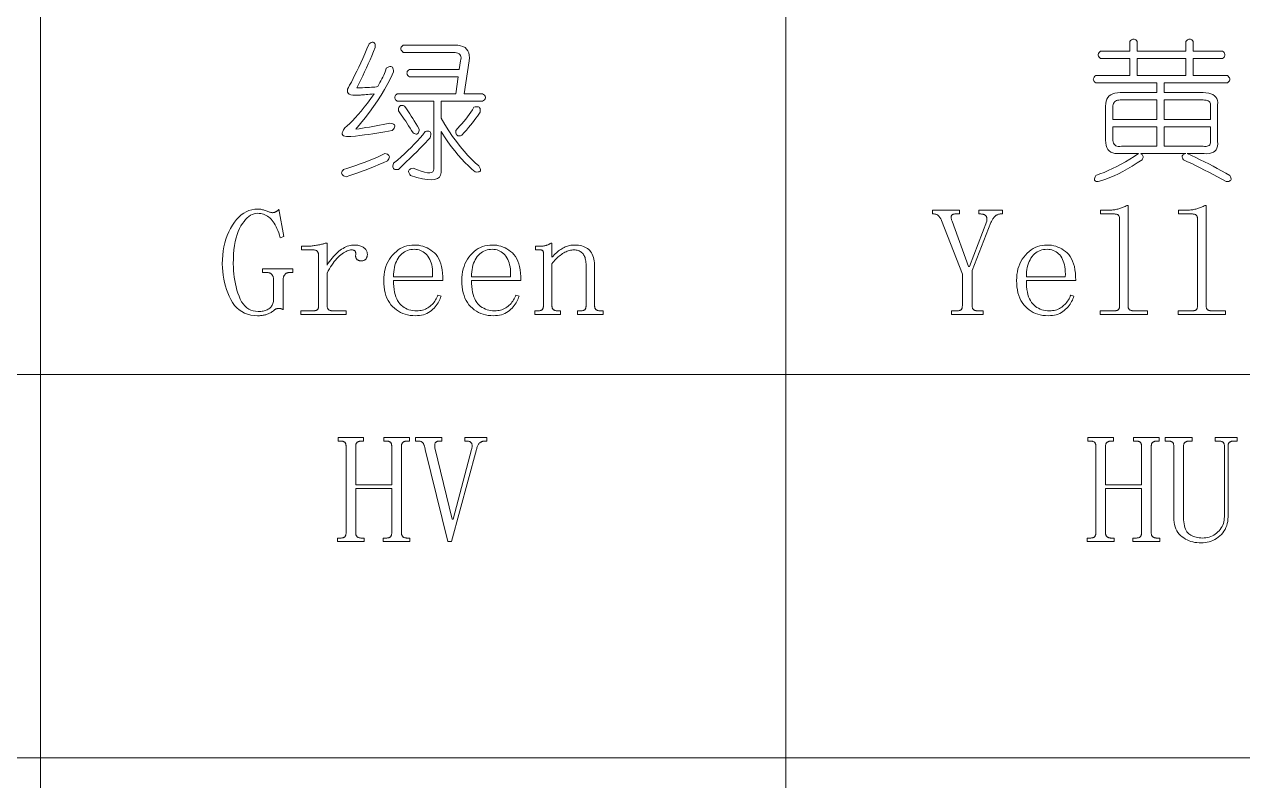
# Model space of a CAD drawing. Extents: x 1 to 297, y 1 to 210.
# Drawn here: x 263.52 to 280.66, y 45.35 to 55.99 of the extents above; entities that cross this region are included whole.
import ezdxf

# ---------------------------------------------------------------- set-up
doc = ezdxf.new("R2010")
doc.units = 0

msp = doc.modelspace()

# ---------------------------------------------------------------- linework, layer by layer
at = {"color": 7, "lineweight": 13}
for p, q in [((263.742, 61.841), (263.742, 29.51)), ((274.227, 61.841), (274.227, 29.51)), ((220.3, 51.064), (295.449, 51.064)), ((220.3, 45.675), (295.449, 45.675))]:
    msp.add_line(p, q, dxfattribs=at)
for points in [[(268.368, 55.713), (268.384, 55.724), (268.398, 55.732), (268.411, 55.737), (268.422, 55.737), (268.432, 55.734), (268.44, 55.727), (268.446, 55.716), (268.45, 55.702), (268.452, 55.683), (268.453, 55.661), (268.429, 55.603), (268.405, 55.545), (268.38, 55.488), (268.355, 55.431), (268.329, 55.374), (268.303, 55.318), (268.277, 55.262), (268.25, 55.206), (268.223, 55.15), (268.196, 55.095), (268.236, 55.096), (268.274, 55.096), (268.309, 55.097), (268.342, 55.098), (268.372, 55.1), (268.4, 55.102), (268.425, 55.104), (268.448, 55.106), (268.469, 55.109), (268.488, 55.113), (268.504, 55.14), (268.52, 55.167), (268.534, 55.193), (268.548, 55.22), (268.56, 55.245), (268.572, 55.271), (268.582, 55.296), (268.592, 55.321), (268.6, 55.346), (268.608, 55.37), (268.627, 55.382), (268.645, 55.39), (268.66, 55.394), (268.673, 55.394), (268.685, 55.391), (268.694, 55.384), (268.701, 55.373), (268.706, 55.359), (268.709, 55.34), (268.71, 55.318), (268.671, 55.236), (268.629, 55.154), (268.583, 55.073), (268.535, 54.992), (268.483, 54.911), (268.429, 54.831), (268.371, 54.751), (268.31, 54.671), (268.246, 54.592), (268.179, 54.513), (268.227, 54.52), (268.275, 54.527), (268.323, 54.535), (268.371, 54.543), (268.419, 54.551), (268.467, 54.56), (268.515, 54.569), (268.563, 54.578), (268.611, 54.588), (268.659, 54.598), (268.681, 54.594), (268.699, 54.589), (268.712, 54.582), (268.722, 54.574), (268.728, 54.564), (268.729, 54.553), (268.726, 54.541), (268.719, 54.527), (268.708, 54.512), (268.693, 54.495), (268.641, 54.485), (268.588, 54.476), (268.533, 54.466), (268.477, 54.457), (268.419, 54.448), (268.36, 54.44), (268.3, 54.432), (268.238, 54.424), (268.175, 54.417), (268.11, 54.41), (268.076, 54.408), (268.047, 54.409), (268.024, 54.413), (268.006, 54.421), (267.995, 54.431), (267.989, 54.445), (267.989, 54.461), (267.995, 54.481), (268.007, 54.504), (268.025, 54.53), (268.06, 54.559), (268.096, 54.593), (268.134, 54.631), (268.173, 54.672), (268.213, 54.718), (268.255, 54.768), (268.298, 54.823), (268.343, 54.881), (268.389, 54.943), (268.436, 55.01), (268.406, 55.006), (268.378, 55.004), (268.351, 55.001), (268.326, 54.999), (268.303, 54.997), (268.282, 54.995), (268.262, 54.994), (268.244, 54.993), (268.228, 54.993), (268.213, 54.993), (268.172, 54.991), (268.137, 54.993), (268.109, 54.998), (268.087, 55.006), (268.072, 55.018), (268.063, 55.034), (268.061, 55.053), (268.065, 55.075), (268.076, 55.101), (268.093, 55.13), (268.118, 55.176), (268.143, 55.224), (268.168, 55.276), (268.195, 55.33), (268.222, 55.387), (268.25, 55.447), (268.278, 55.509), (268.307, 55.574), (268.337, 55.642)], [(279.07, 55.747), (279.08, 55.759), (279.09, 55.769), (279.101, 55.776), (279.111, 55.78), (279.121, 55.781), (279.131, 55.78), (279.142, 55.776), (279.152, 55.769), (279.162, 55.759), (279.173, 55.747), (279.173, 55.61), (279.858, 55.61), (279.858, 55.747), (279.869, 55.759), (279.879, 55.769), (279.889, 55.776), (279.899, 55.78), (279.91, 55.781), (279.92, 55.78), (279.93, 55.776), (279.941, 55.769), (279.951, 55.759), (279.961, 55.747), (279.961, 55.61), (280.373, 55.61), (280.385, 55.599), (280.394, 55.589), (280.401, 55.579), (280.405, 55.569), (280.407, 55.558), (280.405, 55.548), (280.401, 55.538), (280.394, 55.527), (280.385, 55.517), (280.373, 55.507), (279.961, 55.507), (279.961, 55.267), (280.441, 55.267), (280.453, 55.257), (280.463, 55.246), (280.47, 55.236), (280.474, 55.226), (280.475, 55.215), (280.474, 55.205), (280.47, 55.195), (280.463, 55.185), (280.453, 55.174), (280.441, 55.164), (279.55, 55.164), (279.55, 55.027), (280.098, 55.027), (280.14, 55.025), (280.178, 55.02), (280.21, 55.011), (280.238, 54.999), (280.261, 54.984), (280.279, 54.965), (280.293, 54.943), (280.301, 54.917), (280.305, 54.888), (280.304, 54.855), (280.304, 54.341), (280.305, 54.306), (280.302, 54.274), (280.294, 54.247), (280.282, 54.223), (280.265, 54.204), (280.244, 54.189), (280.219, 54.178), (280.189, 54.171), (280.154, 54.168), (280.115, 54.17), (279.875, 54.17), (279.937, 54.142), (279.998, 54.114), (280.059, 54.084), (280.12, 54.055), (280.18, 54.024), (280.24, 53.993), (280.299, 53.961), (280.358, 53.928), (280.417, 53.895), (280.475, 53.861), (280.484, 53.845), (280.49, 53.83), (280.492, 53.817), (280.492, 53.806), (280.488, 53.797), (280.482, 53.789), (280.472, 53.783), (280.459, 53.779), (280.443, 53.776), (280.424, 53.775), (280.362, 53.809), (280.301, 53.843), (280.24, 53.875), (280.18, 53.907), (280.12, 53.938), (280.06, 53.969), (280, 53.999), (279.941, 54.028), (279.882, 54.056), (279.824, 54.084), (279.815, 54.097), (279.809, 54.109), (279.805, 54.121), (279.805, 54.131), (279.807, 54.14), (279.812, 54.148), (279.819, 54.155), (279.829, 54.161), (279.842, 54.166), (279.858, 54.17), (279.224, 54.17), (279.233, 54.163), (279.241, 54.155), (279.247, 54.148), (279.251, 54.14), (279.254, 54.131), (279.255, 54.122), (279.254, 54.113), (279.251, 54.104), (279.247, 54.094), (279.241, 54.084), (279.17, 54.038), (279.101, 53.995), (279.034, 53.955), (278.97, 53.919), (278.907, 53.887), (278.846, 53.858), (278.788, 53.832), (278.731, 53.81), (278.676, 53.791), (278.624, 53.775), (278.608, 53.776), (278.595, 53.779), (278.585, 53.783), (278.577, 53.789), (278.573, 53.797), (278.57, 53.806), (278.571, 53.817), (278.575, 53.83), (278.581, 53.845), (278.59, 53.861), (278.648, 53.883), (278.707, 53.906), (278.766, 53.932), (278.826, 53.96), (278.885, 53.99), (278.946, 54.022), (279.006, 54.056), (279.067, 54.092), (279.128, 54.13), (279.19, 54.17), (278.933, 54.17), (278.893, 54.169), (278.858, 54.172), (278.828, 54.18), (278.801, 54.192), (278.778, 54.208), (278.76, 54.229), (278.745, 54.255), (278.735, 54.285), (278.729, 54.319), (278.727, 54.358), (278.727, 54.838), (278.729, 54.874), (278.735, 54.906), (278.745, 54.934), (278.76, 54.959), (278.778, 54.98), (278.801, 54.997), (278.828, 55.01), (278.858, 55.019), (278.893, 55.025), (278.933, 55.027), (279.447, 55.027), (279.447, 55.164), (278.59, 55.164), (278.577, 55.174), (278.568, 55.185), (278.561, 55.195), (278.557, 55.205), (278.555, 55.215), (278.557, 55.226), (278.561, 55.236), (278.568, 55.246), (278.577, 55.257), (278.59, 55.267), (279.07, 55.267), (279.07, 55.507), (278.658, 55.507), (278.646, 55.517), (278.636, 55.527), (278.629, 55.538), (278.625, 55.548), (278.624, 55.558), (278.625, 55.569), (278.629, 55.579), (278.636, 55.589), (278.646, 55.599), (278.658, 55.61), (279.07, 55.61)], [(268.848, 55.695), (269.568, 55.695), (269.613, 55.693), (269.653, 55.687), (269.687, 55.675), (269.716, 55.66), (269.739, 55.64), (269.757, 55.615), (269.769, 55.586), (269.776, 55.553), (269.777, 55.515), (269.773, 55.473), (269.705, 55.01), (269.962, 55.01), (269.977, 54.999), (269.989, 54.989), (269.998, 54.979), (270.003, 54.969), (270.005, 54.958), (270.003, 54.948), (269.998, 54.938), (269.989, 54.927), (269.977, 54.917), (269.962, 54.907), (269.379, 54.907), (269.379, 54.667), (269.434, 54.577), (269.488, 54.492), (269.542, 54.412), (269.596, 54.338), (269.649, 54.268), (269.702, 54.204), (269.755, 54.145), (269.807, 54.091), (269.859, 54.042), (269.91, 53.998), (269.922, 53.979), (269.93, 53.962), (269.935, 53.947), (269.935, 53.935), (269.932, 53.925), (269.925, 53.918), (269.914, 53.913), (269.899, 53.911), (269.881, 53.91), (269.859, 53.913), (269.811, 53.952), (269.763, 53.996), (269.715, 54.043), (269.667, 54.094), (269.619, 54.148), (269.571, 54.207), (269.523, 54.269), (269.475, 54.335), (269.427, 54.405), (269.379, 54.478), (269.379, 53.947), (269.381, 53.903), (269.373, 53.867), (269.355, 53.838), (269.327, 53.818), (269.289, 53.805), (269.241, 53.801), (269.183, 53.804), (269.116, 53.815), (269.038, 53.834), (268.95, 53.861), (268.938, 53.878), (268.93, 53.893), (268.925, 53.906), (268.923, 53.919), (268.925, 53.93), (268.93, 53.939), (268.938, 53.948), (268.95, 53.954), (268.966, 53.96), (268.985, 53.964), (269.046, 53.94), (269.101, 53.921), (269.148, 53.908), (269.188, 53.901), (269.22, 53.9), (269.246, 53.904), (269.264, 53.915), (269.275, 53.931), (269.279, 53.953), (269.276, 53.981), (269.276, 54.907), (268.762, 54.907), (268.75, 54.917), (268.74, 54.927), (268.733, 54.938), (268.729, 54.948), (268.728, 54.958), (268.729, 54.969), (268.733, 54.979), (268.74, 54.989), (268.75, 54.999), (268.762, 55.01), (269.585, 55.01), (269.619, 55.25), (268.933, 55.25), (268.921, 55.26), (268.911, 55.27), (268.904, 55.281), (268.9, 55.291), (268.899, 55.301), (268.9, 55.311), (268.904, 55.322), (268.911, 55.332), (268.921, 55.342), (268.933, 55.353), (269.636, 55.353), (269.653, 55.473), (269.658, 55.495), (269.66, 55.516), (269.658, 55.534), (269.653, 55.549), (269.645, 55.563), (269.633, 55.573), (269.617, 55.582), (269.598, 55.588), (269.576, 55.591), (269.55, 55.593), (268.848, 55.593), (268.835, 55.603), (268.826, 55.613), (268.819, 55.623), (268.815, 55.634), (268.813, 55.644), (268.815, 55.654), (268.819, 55.665), (268.826, 55.675), (268.835, 55.685)], [(279.858, 55.507), (279.173, 55.507), (279.173, 55.267), (279.858, 55.267)], [(268.779, 54.77), (268.78, 54.789), (268.782, 54.805), (268.787, 54.819), (268.793, 54.83), (268.8, 54.838), (268.81, 54.844), (268.821, 54.847), (268.834, 54.847), (268.848, 54.844), (268.865, 54.838), (268.882, 54.813), (268.9, 54.787), (268.919, 54.759), (268.939, 54.729), (268.959, 54.697), (268.98, 54.663), (269.002, 54.628), (269.024, 54.591), (269.047, 54.553), (269.07, 54.513), (269.07, 54.494), (269.067, 54.478), (269.063, 54.465), (269.057, 54.455), (269.049, 54.448), (269.04, 54.445), (269.028, 54.444), (269.016, 54.447), (269.001, 54.452), (268.985, 54.461), (268.964, 54.495), (268.944, 54.528), (268.923, 54.561), (268.902, 54.593), (268.882, 54.624), (268.861, 54.655), (268.841, 54.684), (268.82, 54.714), (268.8, 54.742)], [(279.447, 54.924), (278.933, 54.924), (278.913, 54.923), (278.896, 54.92), (278.88, 54.915), (278.867, 54.908), (278.855, 54.898), (278.846, 54.887), (278.839, 54.874), (278.834, 54.858), (278.831, 54.841), (278.83, 54.821), (278.83, 54.65), (279.447, 54.65)], [(280.098, 54.924), (279.55, 54.924), (279.55, 54.65), (280.201, 54.65), (280.201, 54.838), (280.203, 54.855), (280.202, 54.869), (280.199, 54.882), (280.193, 54.893), (280.184, 54.903), (280.172, 54.91), (280.158, 54.916), (280.141, 54.921), (280.121, 54.923)], [(269.842, 54.821), (269.861, 54.827), (269.878, 54.829), (269.893, 54.829), (269.905, 54.827), (269.915, 54.821), (269.922, 54.813), (269.927, 54.802), (269.93, 54.788), (269.93, 54.772), (269.928, 54.753), (269.91, 54.725), (269.89, 54.696), (269.868, 54.666), (269.845, 54.635), (269.82, 54.603), (269.794, 54.57), (269.766, 54.535), (269.736, 54.5), (269.704, 54.464), (269.67, 54.427), (269.654, 54.421), (269.64, 54.419), (269.627, 54.419), (269.616, 54.421), (269.606, 54.427), (269.598, 54.435), (269.592, 54.446), (269.588, 54.46), (269.586, 54.476), (269.585, 54.495), (269.615, 54.526), (269.644, 54.558), (269.673, 54.59), (269.7, 54.622), (269.726, 54.654), (269.751, 54.687), (269.776, 54.72), (269.799, 54.753), (269.821, 54.787)], [(279.447, 54.547), (278.83, 54.547), (278.83, 54.375), (278.831, 54.353), (278.834, 54.333), (278.84, 54.316), (278.849, 54.301), (278.86, 54.29), (278.873, 54.281), (278.888, 54.275), (278.906, 54.271), (278.927, 54.271), (278.95, 54.273), (279.447, 54.273)], [(280.201, 54.547), (279.55, 54.547), (279.55, 54.273), (280.098, 54.273), (280.121, 54.27), (280.141, 54.271), (280.158, 54.273), (280.172, 54.278), (280.184, 54.285), (280.193, 54.295), (280.199, 54.307), (280.202, 54.322), (280.203, 54.339), (280.201, 54.358)], [(268.71, 54.033), (268.764, 54.077), (268.816, 54.122), (268.866, 54.166), (268.913, 54.211), (268.959, 54.255), (269.003, 54.3), (269.044, 54.345), (269.083, 54.389), (269.121, 54.434), (269.156, 54.478), (269.175, 54.484), (269.192, 54.486), (269.206, 54.485), (269.216, 54.481), (269.225, 54.474), (269.23, 54.464), (269.233, 54.451), (269.233, 54.434), (269.23, 54.415), (269.225, 54.393), (269.192, 54.357), (269.158, 54.32), (269.12, 54.28), (269.079, 54.239), (269.036, 54.195), (268.99, 54.15), (268.942, 54.102), (268.89, 54.052), (268.836, 54.001), (268.779, 53.947), (268.76, 53.945), (268.743, 53.945), (268.73, 53.947), (268.719, 53.952), (268.71, 53.96), (268.705, 53.97), (268.702, 53.982), (268.702, 53.996), (268.705, 54.013)], [(268.59, 54.17), (268.609, 54.166), (268.625, 54.16), (268.637, 54.153), (268.645, 54.145), (268.65, 54.135), (268.652, 54.124), (268.65, 54.112), (268.645, 54.098), (268.637, 54.083), (268.625, 54.067), (268.563, 54.04), (268.503, 54.014), (268.443, 53.989), (268.383, 53.965), (268.325, 53.943), (268.267, 53.921), (268.21, 53.9), (268.153, 53.88), (268.097, 53.862), (268.042, 53.844), (268.023, 53.851), (268.008, 53.859), (267.996, 53.868), (267.987, 53.877), (267.982, 53.887), (267.98, 53.898), (267.982, 53.909), (267.987, 53.921), (267.996, 53.934), (268.008, 53.947), (268.066, 53.965), (268.124, 53.983), (268.182, 54.003), (268.241, 54.024), (268.299, 54.045), (268.357, 54.068), (268.416, 54.092), (268.474, 54.117), (268.532, 54.143)], [(266.799, 53.33), (266.774, 53.328), (266.748, 53.323), (266.724, 53.314), (266.7, 53.302), (266.676, 53.286), (266.652, 53.266), (266.63, 53.244), (266.607, 53.217), (266.585, 53.187), (266.563, 53.154), (266.543, 53.117), (266.525, 53.076), (266.509, 53.032), (266.495, 52.984), (266.483, 52.932), (266.473, 52.877), (266.466, 52.818), (266.46, 52.755), (266.457, 52.688), (266.456, 52.618), (266.457, 52.571), (266.459, 52.523), (266.464, 52.477), (266.469, 52.43), (266.477, 52.385), (266.485, 52.34), (266.496, 52.295), (266.508, 52.251), (266.522, 52.207), (266.538, 52.164), (266.555, 52.123), (266.574, 52.087), (266.596, 52.055), (266.62, 52.027), (266.646, 52.003), (266.674, 51.984), (266.704, 51.969), (266.736, 51.958), (266.771, 51.952), (266.808, 51.95), (266.826, 51.95), (266.844, 51.951), (266.861, 51.953), (266.877, 51.956), (266.892, 51.959), (266.907, 51.964), (266.921, 51.969), (266.934, 51.974), (266.946, 51.981), (266.958, 51.988), (266.968, 51.996), (266.978, 52.005), (266.987, 52.015), (266.995, 52.025), (267.002, 52.037), (267.007, 52.048), (267.012, 52.061), (267.017, 52.075), (267.02, 52.089), (267.022, 52.104), (267.022, 52.395), (267.022, 52.405), (267.021, 52.415), (267.02, 52.424), (267.018, 52.432), (267.015, 52.44), (267.013, 52.448), (267.009, 52.455), (267.005, 52.461), (267.001, 52.467), (266.996, 52.473), (266.991, 52.477), (266.985, 52.482), (266.978, 52.486), (266.971, 52.489), (266.964, 52.492), (266.956, 52.494), (266.948, 52.496), (266.939, 52.497), (266.929, 52.498), (266.919, 52.498), (266.868, 52.498), (266.868, 52.55), (267.296, 52.55), (267.296, 52.498), (267.253, 52.498), (267.245, 52.498), (267.237, 52.497), (267.229, 52.496), (267.222, 52.494), (267.215, 52.492), (267.208, 52.489), (267.202, 52.486), (267.196, 52.482), (267.19, 52.477), (267.185, 52.473), (267.18, 52.467), (267.175, 52.462), (267.172, 52.456), (267.168, 52.449), (267.165, 52.443), (267.163, 52.436), (267.161, 52.428), (267.16, 52.42), (267.159, 52.412), (267.159, 52.404), (267.159, 51.975), (267.156, 51.977), (267.152, 51.979), (267.149, 51.98), (267.146, 51.982), (267.143, 51.983), (267.14, 51.984), (267.137, 51.985), (267.134, 51.986), (267.132, 51.987), (267.129, 51.988), (267.126, 51.989), (267.124, 51.99), (267.121, 51.991), (267.118, 51.991), (267.115, 51.992), (267.112, 51.992), (267.109, 51.992), (267.106, 51.992), (267.102, 51.993), (267.099, 51.993), (267.096, 51.993), (267.092, 51.992), (267.089, 51.992), (267.085, 51.992), (267.082, 51.992), (267.078, 51.991), (267.075, 51.991), (267.072, 51.99), (267.068, 51.989), (267.065, 51.988), (267.061, 51.987), (267.058, 51.986), (267.054, 51.985), (267.051, 51.983), (267.048, 51.981), (267.044, 51.979), (267.041, 51.976), (267.037, 51.973), (267.034, 51.97), (267.03, 51.967), (267.02, 51.959), (267.01, 51.951), (266.999, 51.943), (266.989, 51.937), (266.978, 51.93), (266.967, 51.925), (266.956, 51.919), (266.945, 51.915), (266.934, 51.911), (266.923, 51.907), (266.912, 51.904), (266.901, 51.901), (266.889, 51.898), (266.877, 51.896), (266.864, 51.894), (266.852, 51.892), (266.839, 51.891), (266.826, 51.89), (266.813, 51.89), (266.799, 51.89), (266.749, 51.892), (266.702, 51.899), (266.657, 51.91), (266.615, 51.926), (266.576, 51.947), (266.54, 51.972), (266.506, 52.001), (266.475, 52.035), (266.447, 52.074), (266.422, 52.117), (266.399, 52.163), (266.379, 52.21), (266.361, 52.257), (266.345, 52.306), (266.332, 52.356), (266.321, 52.406), (266.313, 52.458), (266.307, 52.51), (266.303, 52.564), (266.302, 52.618), (266.303, 52.681), (266.308, 52.742), (266.315, 52.801), (266.325, 52.858), (266.337, 52.913), (266.353, 52.966), (266.371, 53.018), (266.392, 53.068), (266.416, 53.116), (266.443, 53.163), (266.472, 53.206), (266.503, 53.244), (266.535, 53.278), (266.568, 53.308), (266.603, 53.333), (266.639, 53.353), (266.677, 53.369), (266.716, 53.381), (266.757, 53.387), (266.799, 53.39), (266.809, 53.389), (266.82, 53.389), (266.831, 53.387), (266.843, 53.386), (266.855, 53.383), (266.867, 53.38), (266.879, 53.377), (266.892, 53.373), (266.905, 53.369), (266.919, 53.364), (266.932, 53.359), (266.944, 53.355), (266.956, 53.351), (266.966, 53.348), (266.975, 53.345), (266.983, 53.342), (266.99, 53.341), (266.996, 53.339), (267.001, 53.339), (267.005, 53.338), (267.01, 53.338), (267.015, 53.339), (267.02, 53.339), (267.025, 53.34), (267.03, 53.342), (267.036, 53.343), (267.041, 53.345), (267.046, 53.347), (267.051, 53.349), (267.056, 53.351), (267.061, 53.354), (267.066, 53.357), (267.071, 53.36), (267.075, 53.364), (267.08, 53.367), (267.084, 53.371), (267.088, 53.375), (267.092, 53.38), (267.096, 53.385), (267.099, 53.39), (267.168, 53.004), (267.116, 52.987), (267.106, 53.022), (267.095, 53.055), (267.083, 53.086), (267.071, 53.115), (267.058, 53.142), (267.045, 53.167), (267.032, 53.191), (267.017, 53.212), (267.003, 53.231), (266.988, 53.248), (266.972, 53.264), (266.955, 53.278), (266.938, 53.29), (266.92, 53.3), (266.902, 53.309), (266.883, 53.317), (266.863, 53.322), (266.842, 53.326), (266.821, 53.329)], [(277.055, 53.218), (277.057, 53.228), (277.058, 53.238), (277.058, 53.247), (277.057, 53.255), (277.056, 53.263), (277.055, 53.271), (277.053, 53.278), (277.05, 53.284), (277.047, 53.29), (277.043, 53.295), (277.038, 53.3), (277.032, 53.305), (277.026, 53.309), (277.019, 53.312), (277.011, 53.315), (277.003, 53.317), (276.994, 53.319), (276.984, 53.32), (276.973, 53.321), (276.961, 53.321), (276.944, 53.321), (276.944, 53.373), (277.278, 53.373), (277.278, 53.321), (277.253, 53.321), (277.244, 53.321), (277.236, 53.32), (277.228, 53.318), (277.22, 53.316), (277.212, 53.314), (277.204, 53.31), (277.197, 53.306), (277.189, 53.302), (277.182, 53.297), (277.175, 53.291), (277.169, 53.285), (277.162, 53.278), (277.156, 53.27), (277.149, 53.262), (277.143, 53.254), (277.137, 53.244), (277.132, 53.234), (277.126, 53.224), (277.121, 53.213), (277.115, 53.201), (276.85, 52.524), (276.85, 52.027), (276.85, 52.02), (276.851, 52.014), (276.852, 52.008), (276.853, 52.002), (276.855, 51.997), (276.857, 51.992), (276.86, 51.987), (276.863, 51.983), (276.867, 51.979), (276.871, 51.975), (276.876, 51.972), (276.88, 51.969), (276.885, 51.967), (276.89, 51.964), (276.896, 51.963), (276.901, 51.961), (276.907, 51.96), (276.914, 51.959), (276.92, 51.958), (276.927, 51.958), (277.004, 51.958), (277.004, 51.907), (276.558, 51.907), (276.558, 51.958), (276.635, 51.958), (276.644, 51.958), (276.652, 51.959), (276.659, 51.96), (276.666, 51.961), (276.672, 51.963), (276.678, 51.964), (276.683, 51.967), (276.688, 51.969), (276.692, 51.972), (276.695, 51.975), (276.699, 51.979), (276.702, 51.983), (276.704, 51.987), (276.706, 51.992), (276.708, 51.997), (276.71, 52.002), (276.711, 52.008), (276.712, 52.014), (276.712, 52.02), (276.713, 52.027), (276.713, 52.473), (276.421, 53.227), (276.418, 53.235), (276.414, 53.243), (276.41, 53.251), (276.406, 53.258), (276.402, 53.265), (276.397, 53.272), (276.393, 53.278), (276.388, 53.284), (276.383, 53.29), (276.378, 53.295), (276.373, 53.3), (276.367, 53.305), (276.361, 53.309), (276.355, 53.312), (276.348, 53.315), (276.341, 53.317), (276.334, 53.319), (276.326, 53.32), (276.318, 53.321), (276.31, 53.321), (276.293, 53.321), (276.293, 53.373), (276.67, 53.373), (276.67, 53.321), (276.618, 53.321), (276.608, 53.321), (276.599, 53.32), (276.591, 53.319), (276.584, 53.317), (276.578, 53.315), (276.572, 53.312), (276.567, 53.309), (276.563, 53.305), (276.56, 53.3), (276.558, 53.295), (276.557, 53.29), (276.556, 53.284), (276.555, 53.278), (276.556, 53.271), (276.556, 53.263), (276.557, 53.255), (276.559, 53.247), (276.561, 53.238), (276.564, 53.228), (276.567, 53.218), (276.798, 52.584), (276.815, 52.584)], [(278.753, 53.373), (278.768, 53.373), (278.783, 53.373), (278.798, 53.374), (278.813, 53.375), (278.828, 53.377), (278.842, 53.379), (278.856, 53.381), (278.87, 53.384), (278.884, 53.386), (278.898, 53.39), (278.912, 53.393), (278.925, 53.397), (278.939, 53.402), (278.952, 53.406), (278.965, 53.411), (278.977, 53.416), (278.99, 53.422), (279.003, 53.428), (279.015, 53.434), (279.027, 53.441), (279.044, 53.441), (279.044, 52.027), (279.044, 52.02), (279.045, 52.014), (279.046, 52.008), (279.047, 52.002), (279.049, 51.997), (279.052, 51.992), (279.054, 51.987), (279.058, 51.983), (279.061, 51.979), (279.065, 51.975), (279.07, 51.972), (279.074, 51.969), (279.079, 51.967), (279.085, 51.964), (279.09, 51.963), (279.096, 51.961), (279.102, 51.96), (279.108, 51.959), (279.114, 51.958), (279.121, 51.958), (279.318, 51.958), (279.318, 51.907), (278.65, 51.907), (278.65, 51.958), (278.847, 51.958), (278.855, 51.958), (278.863, 51.959), (278.87, 51.96), (278.877, 51.961), (278.883, 51.963), (278.889, 51.964), (278.894, 51.967), (278.899, 51.969), (278.903, 51.972), (278.907, 51.975), (278.91, 51.979), (278.913, 51.983), (278.916, 51.987), (278.918, 51.992), (278.92, 51.997), (278.921, 52.002), (278.922, 52.008), (278.923, 52.014), (278.924, 52.02), (278.924, 52.027), (278.924, 53.253), (278.924, 53.259), (278.923, 53.266), (278.922, 53.272), (278.921, 53.277), (278.92, 53.283), (278.918, 53.288), (278.916, 53.292), (278.913, 53.296), (278.91, 53.3), (278.907, 53.304), (278.903, 53.307), (278.899, 53.31), (278.894, 53.313), (278.889, 53.315), (278.883, 53.317), (278.877, 53.318), (278.87, 53.32), (278.863, 53.32), (278.855, 53.321), (278.847, 53.321), (278.658, 53.321), (278.658, 53.373)], [(279.85, 53.373), (279.865, 53.373), (279.88, 53.373), (279.895, 53.374), (279.91, 53.375), (279.925, 53.377), (279.939, 53.379), (279.953, 53.381), (279.968, 53.384), (279.982, 53.386), (279.995, 53.39), (280.009, 53.393), (280.022, 53.397), (280.036, 53.402), (280.049, 53.406), (280.062, 53.411), (280.075, 53.416), (280.087, 53.422), (280.1, 53.428), (280.112, 53.434), (280.124, 53.441), (280.141, 53.441), (280.141, 52.027), (280.141, 52.02), (280.142, 52.014), (280.143, 52.008), (280.145, 52.002), (280.146, 51.997), (280.149, 51.992), (280.152, 51.987), (280.155, 51.983), (280.158, 51.979), (280.163, 51.975), (280.167, 51.972), (280.172, 51.969), (280.177, 51.967), (280.182, 51.964), (280.187, 51.963), (280.193, 51.961), (280.199, 51.96), (280.205, 51.959), (280.212, 51.958), (280.218, 51.958), (280.415, 51.958), (280.415, 51.907), (279.747, 51.907), (279.747, 51.958), (279.944, 51.958), (279.952, 51.958), (279.96, 51.959), (279.967, 51.96), (279.974, 51.961), (279.98, 51.963), (279.986, 51.964), (279.991, 51.967), (279.996, 51.969), (280, 51.972), (280.004, 51.975), (280.007, 51.979), (280.01, 51.983), (280.013, 51.987), (280.015, 51.992), (280.017, 51.997), (280.018, 52.002), (280.02, 52.008), (280.02, 52.014), (280.021, 52.02), (280.021, 52.027), (280.021, 53.253), (280.021, 53.259), (280.02, 53.266), (280.02, 53.272), (280.018, 53.277), (280.017, 53.283), (280.015, 53.288), (280.013, 53.292), (280.01, 53.296), (280.007, 53.3), (280.004, 53.304), (280, 53.307), (279.996, 53.31), (279.991, 53.313), (279.986, 53.315), (279.98, 53.317), (279.974, 53.318), (279.967, 53.32), (279.96, 53.32), (279.952, 53.321), (279.944, 53.321), (279.755, 53.321), (279.755, 53.373)], [(267.776, 52.601), (267.793, 52.628), (267.811, 52.653), (267.829, 52.678), (267.847, 52.701), (267.865, 52.722), (267.884, 52.743), (267.902, 52.762), (267.922, 52.779), (267.941, 52.796), (267.96, 52.811), (267.98, 52.825), (268, 52.837), (268.02, 52.848), (268.04, 52.858), (268.06, 52.866), (268.08, 52.872), (268.101, 52.877), (268.121, 52.881), (268.141, 52.883), (268.162, 52.884), (268.179, 52.884), (268.195, 52.882), (268.21, 52.881), (268.224, 52.878), (268.238, 52.874), (268.251, 52.87), (268.263, 52.865), (268.274, 52.859), (268.285, 52.853), (268.295, 52.845), (268.304, 52.838), (268.312, 52.83), (268.319, 52.821), (268.325, 52.813), (268.33, 52.804), (268.334, 52.795), (268.338, 52.785), (268.34, 52.776), (268.341, 52.766), (268.342, 52.755), (268.342, 52.747), (268.341, 52.739), (268.34, 52.731), (268.338, 52.724), (268.337, 52.717), (268.334, 52.71), (268.331, 52.704), (268.328, 52.698), (268.325, 52.692), (268.32, 52.687), (268.316, 52.682), (268.311, 52.678), (268.306, 52.674), (268.3, 52.67), (268.294, 52.668), (268.287, 52.665), (268.28, 52.663), (268.272, 52.662), (268.265, 52.661), (268.256, 52.661), (268.248, 52.661), (268.24, 52.662), (268.232, 52.663), (268.225, 52.665), (268.219, 52.668), (268.212, 52.67), (268.207, 52.674), (268.201, 52.678), (268.196, 52.682), (268.192, 52.687), (268.188, 52.692), (268.185, 52.698), (268.182, 52.704), (268.18, 52.71), (268.178, 52.717), (268.177, 52.724), (268.177, 52.731), (268.177, 52.739), (268.178, 52.747), (268.179, 52.755), (268.179, 52.761), (268.179, 52.765), (268.178, 52.77), (268.178, 52.775), (268.177, 52.779), (268.176, 52.783), (268.175, 52.787), (268.174, 52.791), (268.172, 52.795), (268.17, 52.798), (268.168, 52.802), (268.166, 52.804), (268.162, 52.807), (268.158, 52.809), (268.153, 52.811), (268.148, 52.813), (268.142, 52.814), (268.135, 52.815), (268.127, 52.815), (268.119, 52.815), (268.105, 52.815), (268.09, 52.812), (268.075, 52.808), (268.059, 52.802), (268.043, 52.794), (268.026, 52.785), (268.008, 52.773), (267.99, 52.761), (267.971, 52.746), (267.952, 52.73), (267.932, 52.712), (267.913, 52.693), (267.895, 52.672), (267.876, 52.65), (267.859, 52.627), (267.841, 52.602), (267.824, 52.576), (267.808, 52.549), (267.792, 52.52), (267.776, 52.49), (267.776, 52.027), (267.776, 52.02), (267.777, 52.014), (267.778, 52.008), (267.78, 52.002), (267.782, 51.997), (267.784, 51.992), (267.787, 51.987), (267.79, 51.983), (267.794, 51.979), (267.798, 51.975), (267.802, 51.972), (267.807, 51.969), (267.812, 51.967), (267.817, 51.964), (267.822, 51.963), (267.828, 51.961), (267.834, 51.96), (267.84, 51.959), (267.847, 51.958), (267.853, 51.958), (268.042, 51.958), (268.042, 51.907), (267.408, 51.907), (267.408, 51.958), (267.579, 51.958), (267.587, 51.958), (267.595, 51.959), (267.602, 51.96), (267.609, 51.961), (267.615, 51.963), (267.621, 51.964), (267.626, 51.967), (267.631, 51.969), (267.635, 51.972), (267.639, 51.975), (267.642, 51.979), (267.645, 51.983), (267.648, 51.987), (267.65, 51.992), (267.652, 51.997), (267.653, 52.002), (267.655, 52.008), (267.655, 52.014), (267.656, 52.02), (267.656, 52.027), (267.656, 52.738), (267.656, 52.745), (267.655, 52.752), (267.655, 52.758), (267.653, 52.764), (267.652, 52.769), (267.65, 52.775), (267.648, 52.78), (267.645, 52.785), (267.642, 52.79), (267.639, 52.794), (267.635, 52.798), (267.631, 52.802), (267.626, 52.805), (267.621, 52.808), (267.615, 52.81), (267.609, 52.812), (267.602, 52.814), (267.595, 52.815), (267.587, 52.815), (267.579, 52.815), (267.416, 52.815), (267.416, 52.867), (267.485, 52.867), (267.497, 52.867), (267.51, 52.867), (267.523, 52.868), (267.536, 52.869), (267.55, 52.87), (267.564, 52.872), (267.579, 52.873), (267.594, 52.875), (267.61, 52.877), (267.626, 52.88), (267.642, 52.882), (267.657, 52.885), (267.672, 52.888), (267.685, 52.891), (267.698, 52.894), (267.71, 52.897), (267.721, 52.9), (267.732, 52.903), (267.741, 52.906), (267.75, 52.91), (267.776, 52.91)], [(268.71, 52.387), (268.711, 52.342), (268.714, 52.3), (268.719, 52.26), (268.725, 52.223), (268.733, 52.189), (268.743, 52.157), (268.755, 52.128), (268.768, 52.102), (268.783, 52.078), (268.8, 52.057), (268.819, 52.038), (268.839, 52.021), (268.859, 52.007), (268.881, 51.994), (268.904, 51.983), (268.928, 51.974), (268.954, 51.967), (268.98, 51.962), (269.008, 51.959), (269.036, 51.958), (269.058, 51.959), (269.079, 51.961), (269.1, 51.964), (269.12, 51.969), (269.139, 51.974), (269.158, 51.981), (269.175, 51.99), (269.193, 51.999), (269.209, 52.01), (269.225, 52.023), (269.24, 52.036), (269.254, 52.05), (269.267, 52.064), (269.28, 52.079), (269.291, 52.094), (269.302, 52.111), (269.312, 52.127), (269.321, 52.145), (269.329, 52.163), (269.336, 52.181), (269.379, 52.164), (269.373, 52.145), (269.366, 52.126), (269.358, 52.108), (269.348, 52.089), (269.337, 52.071), (269.325, 52.052), (269.312, 52.034), (269.297, 52.016), (269.281, 51.998), (269.263, 51.98), (269.245, 51.963), (269.225, 51.947), (269.204, 51.934), (269.181, 51.922), (269.157, 51.912), (269.132, 51.904), (269.106, 51.898), (269.078, 51.893), (269.049, 51.891), (269.019, 51.89), (268.98, 51.891), (268.943, 51.895), (268.907, 51.901), (268.873, 51.91), (268.84, 51.922), (268.809, 51.936), (268.779, 51.953), (268.75, 51.972), (268.723, 51.994), (268.698, 52.018), (268.674, 52.045), (268.653, 52.074), (268.634, 52.105), (268.618, 52.139), (268.604, 52.175), (268.593, 52.213), (268.585, 52.253), (268.578, 52.295), (268.575, 52.34), (268.573, 52.387), (268.575, 52.429), (268.578, 52.47), (268.585, 52.509), (268.593, 52.547), (268.604, 52.583), (268.618, 52.618), (268.634, 52.651), (268.653, 52.683), (268.674, 52.714), (268.698, 52.743), (268.723, 52.769), (268.75, 52.794), (268.777, 52.815), (268.806, 52.833), (268.836, 52.849), (268.867, 52.861), (268.899, 52.871), (268.932, 52.878), (268.966, 52.883), (269.002, 52.884), (269.034, 52.883), (269.065, 52.88), (269.096, 52.874), (269.125, 52.866), (269.154, 52.856), (269.182, 52.844), (269.209, 52.829), (269.235, 52.813), (269.26, 52.794), (269.285, 52.773), (269.308, 52.749), (269.328, 52.722), (269.346, 52.691), (269.362, 52.657), (269.375, 52.62), (269.386, 52.58), (269.394, 52.537), (269.4, 52.49), (269.404, 52.44), (269.405, 52.387)], [(269.259, 52.438), (269.26, 52.475), (269.259, 52.51), (269.257, 52.543), (269.253, 52.575), (269.247, 52.604), (269.24, 52.632), (269.231, 52.658), (269.221, 52.682), (269.208, 52.705), (269.195, 52.725), (269.18, 52.744), (269.164, 52.761), (269.147, 52.776), (269.129, 52.789), (269.11, 52.799), (269.09, 52.808), (269.07, 52.815), (269.048, 52.82), (269.025, 52.823), (269.002, 52.824), (268.977, 52.823), (268.952, 52.82), (268.929, 52.815), (268.907, 52.808), (268.885, 52.798), (268.865, 52.787), (268.845, 52.774), (268.826, 52.758), (268.809, 52.741), (268.792, 52.721), (268.776, 52.7), (268.763, 52.677), (268.75, 52.653), (268.74, 52.627), (268.731, 52.599), (268.723, 52.57), (268.718, 52.539), (268.714, 52.507), (268.711, 52.474), (268.71, 52.438)], [(269.808, 52.387), (269.809, 52.342), (269.811, 52.3), (269.816, 52.26), (269.822, 52.223), (269.83, 52.189), (269.84, 52.157), (269.852, 52.128), (269.865, 52.102), (269.88, 52.078), (269.898, 52.057), (269.916, 52.038), (269.936, 52.021), (269.957, 52.007), (269.979, 51.994), (270.002, 51.983), (270.026, 51.974), (270.051, 51.967), (270.077, 51.962), (270.105, 51.959), (270.133, 51.958), (270.155, 51.959), (270.177, 51.961), (270.197, 51.964), (270.217, 51.969), (270.236, 51.974), (270.255, 51.981), (270.273, 51.99), (270.29, 51.999), (270.306, 52.01), (270.322, 52.023), (270.337, 52.036), (270.351, 52.05), (270.364, 52.064), (270.377, 52.079), (270.388, 52.094), (270.399, 52.111), (270.409, 52.127), (270.418, 52.145), (270.426, 52.163), (270.433, 52.181), (270.476, 52.164), (270.47, 52.145), (270.463, 52.126), (270.455, 52.108), (270.445, 52.089), (270.434, 52.071), (270.422, 52.052), (270.409, 52.034), (270.394, 52.016), (270.378, 51.998), (270.36, 51.98), (270.342, 51.963), (270.322, 51.947), (270.301, 51.934), (270.278, 51.922), (270.254, 51.912), (270.229, 51.904), (270.203, 51.898), (270.175, 51.893), (270.146, 51.891), (270.116, 51.89), (270.077, 51.891), (270.04, 51.895), (270.004, 51.901), (269.97, 51.91), (269.937, 51.922), (269.906, 51.936), (269.876, 51.953), (269.847, 51.972), (269.82, 51.994), (269.795, 52.018), (269.771, 52.045), (269.75, 52.074), (269.731, 52.105), (269.715, 52.139), (269.702, 52.175), (269.69, 52.213), (269.682, 52.253), (269.675, 52.295), (269.672, 52.34), (269.67, 52.387), (269.672, 52.429), (269.675, 52.47), (269.682, 52.509), (269.69, 52.547), (269.702, 52.583), (269.715, 52.618), (269.731, 52.651), (269.75, 52.683), (269.771, 52.714), (269.795, 52.743), (269.82, 52.769), (269.847, 52.794), (269.874, 52.815), (269.903, 52.833), (269.933, 52.849), (269.964, 52.861), (269.996, 52.871), (270.029, 52.878), (270.064, 52.883), (270.099, 52.884), (270.131, 52.883), (270.162, 52.88), (270.193, 52.874), (270.222, 52.866), (270.251, 52.856), (270.279, 52.844), (270.306, 52.829), (270.332, 52.813), (270.357, 52.794), (270.382, 52.773), (270.405, 52.749), (270.425, 52.722), (270.443, 52.691), (270.459, 52.657), (270.472, 52.62), (270.483, 52.58), (270.491, 52.537), (270.497, 52.49), (270.501, 52.44), (270.502, 52.387)], [(270.356, 52.438), (270.357, 52.475), (270.356, 52.51), (270.354, 52.543), (270.35, 52.575), (270.344, 52.604), (270.337, 52.632), (270.328, 52.658), (270.318, 52.682), (270.306, 52.705), (270.292, 52.725), (270.277, 52.744), (270.261, 52.761), (270.244, 52.776), (270.226, 52.789), (270.207, 52.799), (270.187, 52.808), (270.167, 52.815), (270.145, 52.82), (270.123, 52.823), (270.099, 52.824), (270.074, 52.823), (270.049, 52.82), (270.026, 52.815), (270.004, 52.808), (269.982, 52.798), (269.962, 52.787), (269.942, 52.774), (269.923, 52.758), (269.906, 52.741), (269.889, 52.721), (269.874, 52.7), (269.86, 52.677), (269.848, 52.653), (269.837, 52.627), (269.828, 52.599), (269.821, 52.57), (269.815, 52.539), (269.811, 52.507), (269.808, 52.474), (269.808, 52.438)], [(270.699, 51.907), (270.699, 51.958), (270.742, 51.958), (270.75, 51.958), (270.758, 51.959), (270.765, 51.96), (270.772, 51.961), (270.778, 51.963), (270.784, 51.964), (270.789, 51.967), (270.794, 51.969), (270.798, 51.972), (270.802, 51.975), (270.805, 51.979), (270.808, 51.983), (270.811, 51.987), (270.813, 51.992), (270.815, 51.997), (270.816, 52.002), (270.817, 52.008), (270.818, 52.014), (270.819, 52.02), (270.819, 52.027), (270.819, 52.764), (270.819, 52.769), (270.819, 52.774), (270.818, 52.778), (270.818, 52.783), (270.817, 52.787), (270.816, 52.79), (270.815, 52.794), (270.814, 52.797), (270.812, 52.8), (270.81, 52.803), (270.809, 52.805), (270.806, 52.807), (270.804, 52.809), (270.801, 52.811), (270.798, 52.812), (270.794, 52.813), (270.79, 52.814), (270.786, 52.815), (270.781, 52.815), (270.776, 52.815), (270.708, 52.815), (270.708, 52.867), (270.768, 52.867), (270.776, 52.867), (270.785, 52.867), (270.793, 52.868), (270.801, 52.868), (270.809, 52.869), (270.817, 52.87), (270.826, 52.871), (270.833, 52.872), (270.841, 52.874), (270.849, 52.875), (270.857, 52.877), (270.864, 52.88), (270.872, 52.882), (270.879, 52.885), (270.887, 52.888), (270.894, 52.892), (270.901, 52.896), (270.908, 52.9), (270.915, 52.905), (270.922, 52.91), (270.939, 52.91), (270.939, 52.713), (270.954, 52.729), (270.97, 52.745), (270.985, 52.76), (271.001, 52.774), (271.016, 52.788), (271.032, 52.8), (271.047, 52.812), (271.062, 52.822), (271.078, 52.832), (271.093, 52.841), (271.109, 52.849), (271.125, 52.857), (271.14, 52.863), (271.156, 52.869), (271.173, 52.873), (271.189, 52.877), (271.206, 52.88), (271.222, 52.882), (271.239, 52.884), (271.256, 52.884), (271.285, 52.883), (271.311, 52.881), (271.337, 52.877), (271.36, 52.872), (271.383, 52.865), (271.403, 52.856), (271.422, 52.846), (271.44, 52.835), (271.456, 52.822), (271.47, 52.807), (271.483, 52.791), (271.495, 52.773), (271.505, 52.754), (271.514, 52.733), (271.522, 52.71), (271.528, 52.687), (271.533, 52.661), (271.536, 52.634), (271.538, 52.606), (271.539, 52.575), (271.539, 52.027), (271.539, 52.02), (271.54, 52.014), (271.541, 52.008), (271.542, 52.002), (271.544, 51.997), (271.547, 51.992), (271.55, 51.987), (271.553, 51.983), (271.556, 51.979), (271.56, 51.975), (271.565, 51.972), (271.57, 51.969), (271.574, 51.967), (271.58, 51.964), (271.585, 51.963), (271.591, 51.961), (271.597, 51.96), (271.603, 51.959), (271.609, 51.958), (271.616, 51.958), (271.659, 51.958), (271.659, 51.907), (271.299, 51.907), (271.299, 51.958), (271.342, 51.958), (271.35, 51.958), (271.358, 51.959), (271.365, 51.96), (271.372, 51.961), (271.378, 51.963), (271.384, 51.964), (271.389, 51.967), (271.394, 51.969), (271.398, 51.972), (271.402, 51.975), (271.405, 51.979), (271.408, 51.983), (271.411, 51.987), (271.413, 51.992), (271.415, 51.997), (271.416, 52.002), (271.417, 52.008), (271.418, 52.014), (271.419, 52.02), (271.419, 52.027), (271.419, 52.601), (271.419, 52.621), (271.417, 52.64), (271.415, 52.659), (271.412, 52.676), (271.408, 52.692), (271.404, 52.708), (271.398, 52.722), (271.392, 52.736), (271.384, 52.748), (271.376, 52.76), (271.367, 52.77), (271.357, 52.78), (271.347, 52.788), (271.335, 52.795), (271.323, 52.802), (271.309, 52.807), (271.295, 52.81), (271.28, 52.813), (271.264, 52.815), (271.248, 52.815), (271.232, 52.815), (271.217, 52.813), (271.201, 52.811), (271.185, 52.807), (271.169, 52.803), (271.153, 52.797), (271.137, 52.79), (271.121, 52.783), (271.105, 52.774), (271.089, 52.764), (271.073, 52.753), (271.057, 52.742), (271.041, 52.729), (271.026, 52.716), (271.011, 52.702), (270.996, 52.687), (270.981, 52.671), (270.967, 52.654), (270.953, 52.637), (270.939, 52.618), (270.939, 52.027), (270.939, 52.02), (270.94, 52.014), (270.941, 52.008), (270.942, 52.002), (270.944, 51.997), (270.947, 51.992), (270.95, 51.987), (270.953, 51.983), (270.956, 51.979), (270.96, 51.975), (270.965, 51.972), (270.97, 51.969), (270.974, 51.967), (270.98, 51.964), (270.985, 51.963), (270.991, 51.961), (270.997, 51.96), (271.003, 51.959), (271.009, 51.958), (271.016, 51.958), (271.059, 51.958), (271.059, 51.907)], [(277.613, 52.387), (277.613, 52.342), (277.616, 52.3), (277.621, 52.26), (277.627, 52.223), (277.635, 52.189), (277.645, 52.157), (277.657, 52.128), (277.67, 52.102), (277.685, 52.078), (277.703, 52.057), (277.721, 52.038), (277.741, 52.021), (277.762, 52.007), (277.783, 51.994), (277.806, 51.983), (277.831, 51.974), (277.856, 51.967), (277.882, 51.962), (277.91, 51.959), (277.938, 51.958), (277.96, 51.959), (277.981, 51.961), (278.002, 51.964), (278.022, 51.969), (278.041, 51.974), (278.06, 51.981), (278.077, 51.99), (278.095, 51.999), (278.111, 52.01), (278.127, 52.023), (278.142, 52.036), (278.156, 52.05), (278.169, 52.064), (278.182, 52.079), (278.193, 52.094), (278.204, 52.111), (278.214, 52.127), (278.223, 52.145), (278.231, 52.163), (278.238, 52.181), (278.281, 52.164), (278.275, 52.145), (278.268, 52.126), (278.26, 52.108), (278.25, 52.089), (278.239, 52.071), (278.227, 52.052), (278.214, 52.034), (278.199, 52.016), (278.183, 51.998), (278.165, 51.98), (278.147, 51.963), (278.127, 51.947), (278.106, 51.934), (278.083, 51.922), (278.059, 51.912), (278.034, 51.904), (278.008, 51.898), (277.98, 51.893), (277.951, 51.891), (277.921, 51.89), (277.882, 51.891), (277.845, 51.895), (277.809, 51.901), (277.775, 51.91), (277.742, 51.922), (277.711, 51.936), (277.681, 51.953), (277.652, 51.972), (277.625, 51.994), (277.6, 52.018), (277.576, 52.045), (277.555, 52.074), (277.536, 52.105), (277.52, 52.139), (277.506, 52.175), (277.495, 52.213), (277.487, 52.253), (277.48, 52.295), (277.477, 52.34), (277.475, 52.387), (277.477, 52.429), (277.48, 52.47), (277.487, 52.509), (277.495, 52.547), (277.506, 52.583), (277.52, 52.618), (277.536, 52.651), (277.555, 52.683), (277.576, 52.714), (277.6, 52.743), (277.625, 52.769), (277.652, 52.794), (277.679, 52.815), (277.708, 52.833), (277.738, 52.849), (277.769, 52.861), (277.801, 52.871), (277.834, 52.878), (277.869, 52.883), (277.904, 52.884), (277.936, 52.883), (277.967, 52.88), (277.998, 52.874), (278.027, 52.866), (278.056, 52.856), (278.084, 52.844), (278.111, 52.829), (278.137, 52.813), (278.162, 52.794), (278.187, 52.773), (278.21, 52.749), (278.23, 52.722), (278.248, 52.691), (278.264, 52.657), (278.277, 52.62), (278.288, 52.58), (278.296, 52.537), (278.302, 52.49), (278.306, 52.44), (278.307, 52.387)], [(278.161, 52.438), (278.162, 52.475), (278.161, 52.51), (278.159, 52.543), (278.155, 52.575), (278.149, 52.604), (278.142, 52.632), (278.133, 52.658), (278.123, 52.682), (278.111, 52.705), (278.097, 52.725), (278.082, 52.744), (278.066, 52.761), (278.049, 52.776), (278.031, 52.789), (278.012, 52.799), (277.992, 52.808), (277.972, 52.815), (277.95, 52.82), (277.927, 52.823), (277.904, 52.824), (277.879, 52.823), (277.854, 52.82), (277.831, 52.815), (277.809, 52.808), (277.787, 52.798), (277.767, 52.787), (277.747, 52.774), (277.728, 52.758), (277.711, 52.741), (277.694, 52.721), (277.678, 52.7), (277.665, 52.677), (277.652, 52.653), (277.642, 52.627), (277.633, 52.599), (277.626, 52.57), (277.62, 52.539), (277.616, 52.507), (277.613, 52.474), (277.613, 52.438)], [(268.822, 48.833), (268.822, 48.826), (268.823, 48.82), (268.824, 48.814), (268.825, 48.808), (268.827, 48.803), (268.83, 48.798), (268.832, 48.793), (268.836, 48.789), (268.839, 48.785), (268.843, 48.781), (268.848, 48.778), (268.852, 48.775), (268.857, 48.772), (268.862, 48.77), (268.868, 48.768), (268.874, 48.767), (268.88, 48.766), (268.886, 48.765), (268.892, 48.764), (268.899, 48.764), (268.942, 48.764), (268.942, 48.713), (268.565, 48.713), (268.565, 48.764), (268.608, 48.764), (268.616, 48.764), (268.624, 48.765), (268.631, 48.766), (268.638, 48.767), (268.644, 48.768), (268.65, 48.77), (268.655, 48.772), (268.66, 48.775), (268.664, 48.778), (268.668, 48.781), (268.671, 48.785), (268.674, 48.789), (268.676, 48.793), (268.679, 48.798), (268.68, 48.803), (268.682, 48.808), (268.683, 48.814), (268.684, 48.82), (268.685, 48.826), (268.685, 48.833), (268.685, 49.458), (268.179, 49.458), (268.179, 48.833), (268.179, 48.826), (268.18, 48.82), (268.181, 48.814), (268.182, 48.808), (268.184, 48.803), (268.187, 48.798), (268.19, 48.793), (268.193, 48.789), (268.196, 48.785), (268.2, 48.781), (268.205, 48.778), (268.21, 48.775), (268.214, 48.772), (268.22, 48.77), (268.225, 48.768), (268.231, 48.767), (268.237, 48.766), (268.243, 48.765), (268.249, 48.764), (268.256, 48.764), (268.299, 48.764), (268.299, 48.713), (267.922, 48.713), (267.922, 48.764), (267.965, 48.764), (267.973, 48.764), (267.981, 48.765), (267.988, 48.766), (267.995, 48.767), (268.001, 48.768), (268.007, 48.77), (268.012, 48.772), (268.017, 48.775), (268.021, 48.778), (268.025, 48.781), (268.028, 48.785), (268.031, 48.789), (268.033, 48.793), (268.036, 48.798), (268.038, 48.803), (268.039, 48.808), (268.04, 48.814), (268.041, 48.82), (268.042, 48.826), (268.042, 48.833), (268.042, 50.058), (268.042, 50.065), (268.041, 50.071), (268.04, 50.077), (268.039, 50.083), (268.038, 50.088), (268.036, 50.093), (268.033, 50.098), (268.031, 50.102), (268.028, 50.106), (268.025, 50.11), (268.021, 50.113), (268.017, 50.116), (268.012, 50.118), (268.007, 50.121), (268.001, 50.123), (267.995, 50.124), (267.988, 50.125), (267.981, 50.126), (267.973, 50.127), (267.965, 50.127), (267.93, 50.127), (267.93, 50.178), (268.29, 50.178), (268.29, 50.127), (268.256, 50.127), (268.249, 50.127), (268.243, 50.126), (268.237, 50.125), (268.231, 50.124), (268.225, 50.123), (268.22, 50.121), (268.214, 50.118), (268.21, 50.116), (268.205, 50.113), (268.2, 50.11), (268.196, 50.106), (268.193, 50.102), (268.19, 50.098), (268.187, 50.093), (268.184, 50.088), (268.182, 50.083), (268.181, 50.077), (268.18, 50.071), (268.179, 50.065), (268.179, 50.058), (268.179, 49.51), (268.685, 49.51), (268.685, 50.058), (268.685, 50.065), (268.684, 50.071), (268.683, 50.077), (268.682, 50.083), (268.68, 50.088), (268.679, 50.093), (268.676, 50.098), (268.674, 50.102), (268.671, 50.106), (268.668, 50.11), (268.664, 50.113), (268.66, 50.116), (268.655, 50.118), (268.65, 50.121), (268.644, 50.123), (268.638, 50.124), (268.631, 50.125), (268.624, 50.126), (268.616, 50.127), (268.608, 50.127), (268.573, 50.127), (268.573, 50.178), (268.933, 50.178), (268.933, 50.127), (268.899, 50.127), (268.892, 50.127), (268.886, 50.126), (268.88, 50.125), (268.874, 50.124), (268.868, 50.123), (268.862, 50.121), (268.857, 50.118), (268.852, 50.116), (268.848, 50.113), (268.843, 50.11), (268.839, 50.106), (268.836, 50.102), (268.832, 50.098), (268.83, 50.093), (268.827, 50.088), (268.825, 50.083), (268.824, 50.077), (268.823, 50.071), (268.822, 50.065), (268.822, 50.058)], [(269.713, 50.127), (269.713, 50.178), (270.022, 50.178), (270.022, 50.127), (269.988, 50.127), (269.981, 50.127), (269.974, 50.126), (269.967, 50.125), (269.961, 50.123), (269.954, 50.12), (269.948, 50.118), (269.942, 50.114), (269.935, 50.11), (269.929, 50.106), (269.923, 50.101), (269.917, 50.096), (269.912, 50.089), (269.906, 50.082), (269.901, 50.074), (269.897, 50.065), (269.892, 50.055), (269.888, 50.044), (269.884, 50.033), (269.88, 50.02), (269.876, 50.007), (269.525, 48.713), (269.473, 48.713), (269.156, 50.007), (269.154, 50.019), (269.152, 50.03), (269.15, 50.04), (269.147, 50.05), (269.144, 50.059), (269.141, 50.068), (269.138, 50.076), (269.134, 50.084), (269.13, 50.091), (269.126, 50.097), (269.122, 50.103), (269.117, 50.108), (269.111, 50.112), (269.106, 50.116), (269.099, 50.119), (269.093, 50.122), (269.086, 50.124), (269.078, 50.126), (269.07, 50.127), (269.062, 50.127), (269.019, 50.127), (269.019, 50.178), (269.388, 50.178), (269.388, 50.127), (269.353, 50.127), (269.345, 50.127), (269.337, 50.126), (269.33, 50.125), (269.324, 50.123), (269.318, 50.12), (269.313, 50.118), (269.308, 50.114), (269.304, 50.11), (269.3, 50.106), (269.298, 50.101), (269.295, 50.096), (269.293, 50.09), (269.292, 50.084), (269.291, 50.078), (269.29, 50.071), (269.29, 50.064), (269.29, 50.057), (269.291, 50.049), (269.292, 50.041), (269.293, 50.033), (269.533, 49.03), (269.55, 49.03), (269.808, 50.007), (269.811, 50.019), (269.813, 50.03), (269.815, 50.04), (269.816, 50.05), (269.816, 50.059), (269.816, 50.068), (269.815, 50.076), (269.813, 50.084), (269.811, 50.091), (269.808, 50.097), (269.804, 50.103), (269.799, 50.108), (269.794, 50.112), (269.788, 50.116), (269.782, 50.119), (269.775, 50.122), (269.767, 50.124), (269.758, 50.126), (269.749, 50.127), (269.739, 50.127)], [(279.37, 48.833), (279.37, 48.826), (279.371, 48.82), (279.372, 48.814), (279.373, 48.808), (279.375, 48.803), (279.377, 48.798), (279.38, 48.793), (279.383, 48.789), (279.387, 48.785), (279.391, 48.781), (279.396, 48.778), (279.4, 48.775), (279.405, 48.772), (279.41, 48.77), (279.416, 48.768), (279.421, 48.767), (279.427, 48.766), (279.434, 48.765), (279.44, 48.764), (279.447, 48.764), (279.49, 48.764), (279.49, 48.713), (279.113, 48.713), (279.113, 48.764), (279.155, 48.764), (279.164, 48.764), (279.172, 48.765), (279.179, 48.766), (279.186, 48.767), (279.192, 48.768), (279.198, 48.77), (279.203, 48.772), (279.208, 48.775), (279.212, 48.778), (279.215, 48.781), (279.219, 48.785), (279.222, 48.789), (279.224, 48.793), (279.226, 48.798), (279.228, 48.803), (279.23, 48.808), (279.231, 48.814), (279.232, 48.82), (279.232, 48.826), (279.233, 48.833), (279.233, 49.458), (278.727, 49.458), (278.727, 48.833), (278.727, 48.826), (278.728, 48.82), (278.729, 48.814), (278.73, 48.808), (278.732, 48.803), (278.735, 48.798), (278.737, 48.793), (278.741, 48.789), (278.744, 48.785), (278.748, 48.781), (278.753, 48.778), (278.757, 48.775), (278.762, 48.772), (278.767, 48.77), (278.773, 48.768), (278.779, 48.767), (278.785, 48.766), (278.791, 48.765), (278.797, 48.764), (278.804, 48.764), (278.847, 48.764), (278.847, 48.713), (278.47, 48.713), (278.47, 48.764), (278.513, 48.764), (278.521, 48.764), (278.529, 48.765), (278.536, 48.766), (278.543, 48.767), (278.549, 48.768), (278.555, 48.77), (278.56, 48.772), (278.565, 48.775), (278.569, 48.778), (278.573, 48.781), (278.576, 48.785), (278.579, 48.789), (278.581, 48.793), (278.583, 48.798), (278.585, 48.803), (278.587, 48.808), (278.588, 48.814), (278.589, 48.82), (278.59, 48.826), (278.59, 48.833), (278.59, 50.058), (278.59, 50.065), (278.589, 50.071), (278.588, 50.077), (278.587, 50.083), (278.585, 50.088), (278.583, 50.093), (278.581, 50.098), (278.579, 50.102), (278.576, 50.106), (278.573, 50.11), (278.569, 50.113), (278.565, 50.116), (278.56, 50.118), (278.555, 50.121), (278.549, 50.123), (278.543, 50.124), (278.536, 50.125), (278.529, 50.126), (278.521, 50.127), (278.513, 50.127), (278.478, 50.127), (278.478, 50.178), (278.838, 50.178), (278.838, 50.127), (278.804, 50.127), (278.797, 50.127), (278.791, 50.126), (278.785, 50.125), (278.779, 50.124), (278.773, 50.123), (278.767, 50.121), (278.762, 50.118), (278.757, 50.116), (278.753, 50.113), (278.748, 50.11), (278.744, 50.106), (278.741, 50.102), (278.737, 50.098), (278.735, 50.093), (278.732, 50.088), (278.73, 50.083), (278.729, 50.077), (278.728, 50.071), (278.727, 50.065), (278.727, 50.058), (278.727, 49.51), (279.233, 49.51), (279.233, 50.058), (279.232, 50.065), (279.232, 50.071), (279.231, 50.077), (279.23, 50.083), (279.228, 50.088), (279.226, 50.093), (279.224, 50.098), (279.222, 50.102), (279.219, 50.106), (279.215, 50.11), (279.212, 50.113), (279.208, 50.116), (279.203, 50.118), (279.198, 50.121), (279.192, 50.123), (279.186, 50.124), (279.179, 50.125), (279.172, 50.126), (279.164, 50.127), (279.155, 50.127), (279.121, 50.127), (279.121, 50.178), (279.481, 50.178), (279.481, 50.127), (279.447, 50.127), (279.44, 50.127), (279.434, 50.126), (279.427, 50.125), (279.421, 50.124), (279.416, 50.123), (279.41, 50.121), (279.405, 50.118), (279.4, 50.116), (279.396, 50.113), (279.391, 50.11), (279.387, 50.106), (279.383, 50.102), (279.38, 50.098), (279.377, 50.093), (279.375, 50.088), (279.373, 50.083), (279.372, 50.077), (279.371, 50.071), (279.37, 50.065), (279.37, 50.058)], [(280.09, 48.764), (280.115, 48.765), (280.14, 48.767), (280.163, 48.772), (280.186, 48.778), (280.209, 48.785), (280.23, 48.795), (280.251, 48.806), (280.271, 48.819), (280.29, 48.833), (280.308, 48.85), (280.325, 48.867), (280.341, 48.886), (280.354, 48.905), (280.366, 48.925), (280.376, 48.946), (280.384, 48.968), (280.39, 48.991), (280.395, 49.014), (280.397, 49.039), (280.398, 49.064), (280.398, 50.058), (280.398, 50.065), (280.398, 50.071), (280.397, 50.077), (280.396, 50.083), (280.394, 50.088), (280.392, 50.093), (280.39, 50.098), (280.387, 50.102), (280.384, 50.106), (280.381, 50.11), (280.377, 50.113), (280.373, 50.116), (280.368, 50.118), (280.363, 50.121), (280.358, 50.123), (280.351, 50.124), (280.345, 50.125), (280.337, 50.126), (280.329, 50.127), (280.321, 50.127), (280.27, 50.127), (280.27, 50.178), (280.578, 50.178), (280.578, 50.127), (280.527, 50.127), (280.52, 50.127), (280.514, 50.126), (280.507, 50.125), (280.501, 50.124), (280.496, 50.123), (280.49, 50.121), (280.485, 50.118), (280.48, 50.116), (280.476, 50.113), (280.471, 50.11), (280.467, 50.106), (280.463, 50.102), (280.46, 50.098), (280.457, 50.093), (280.455, 50.088), (280.453, 50.083), (280.452, 50.077), (280.451, 50.071), (280.45, 50.065), (280.45, 50.058), (280.45, 49.064), (280.449, 49.03), (280.445, 48.998), (280.439, 48.968), (280.431, 48.939), (280.421, 48.911), (280.408, 48.885), (280.393, 48.86), (280.376, 48.836), (280.356, 48.814), (280.334, 48.794), (280.311, 48.775), (280.286, 48.759), (280.262, 48.744), (280.237, 48.731), (280.211, 48.72), (280.184, 48.711), (280.157, 48.704), (280.13, 48.699), (280.101, 48.696), (280.073, 48.695), (280.042, 48.696), (280.012, 48.699), (279.983, 48.703), (279.955, 48.709), (279.928, 48.717), (279.901, 48.726), (279.875, 48.737), (279.85, 48.75), (279.826, 48.765), (279.803, 48.781), (279.781, 48.799), (279.761, 48.82), (279.744, 48.842), (279.728, 48.866), (279.716, 48.893), (279.705, 48.921), (279.697, 48.952), (279.691, 48.984), (279.688, 49.019), (279.687, 49.055), (279.687, 50.058), (279.687, 50.065), (279.686, 50.071), (279.685, 50.077), (279.684, 50.083), (279.683, 50.088), (279.681, 50.093), (279.678, 50.098), (279.676, 50.102), (279.673, 50.106), (279.67, 50.11), (279.666, 50.113), (279.662, 50.116), (279.657, 50.118), (279.652, 50.121), (279.646, 50.123), (279.64, 50.124), (279.633, 50.125), (279.626, 50.126), (279.618, 50.127), (279.61, 50.127), (279.567, 50.127), (279.567, 50.178), (279.944, 50.178), (279.944, 50.127), (279.901, 50.127), (279.894, 50.127), (279.888, 50.126), (279.882, 50.125), (279.876, 50.124), (279.87, 50.123), (279.865, 50.121), (279.859, 50.118), (279.854, 50.116), (279.85, 50.113), (279.845, 50.11), (279.841, 50.106), (279.838, 50.102), (279.834, 50.098), (279.832, 50.093), (279.829, 50.088), (279.827, 50.083), (279.826, 50.077), (279.825, 50.071), (279.824, 50.065), (279.824, 50.058), (279.824, 49.055), (279.825, 49.022), (279.827, 48.991), (279.831, 48.963), (279.836, 48.936), (279.842, 48.912), (279.85, 48.89), (279.86, 48.87), (279.871, 48.852), (279.883, 48.837), (279.897, 48.824), (279.912, 48.813), (279.928, 48.802), (279.945, 48.793), (279.963, 48.786), (279.981, 48.779), (280.001, 48.774), (280.022, 48.769), (280.044, 48.766), (280.066, 48.765)]]:
    msp.add_lwpolyline(points, close=True, dxfattribs=at)

doc.saveas('drawing.dxf')
